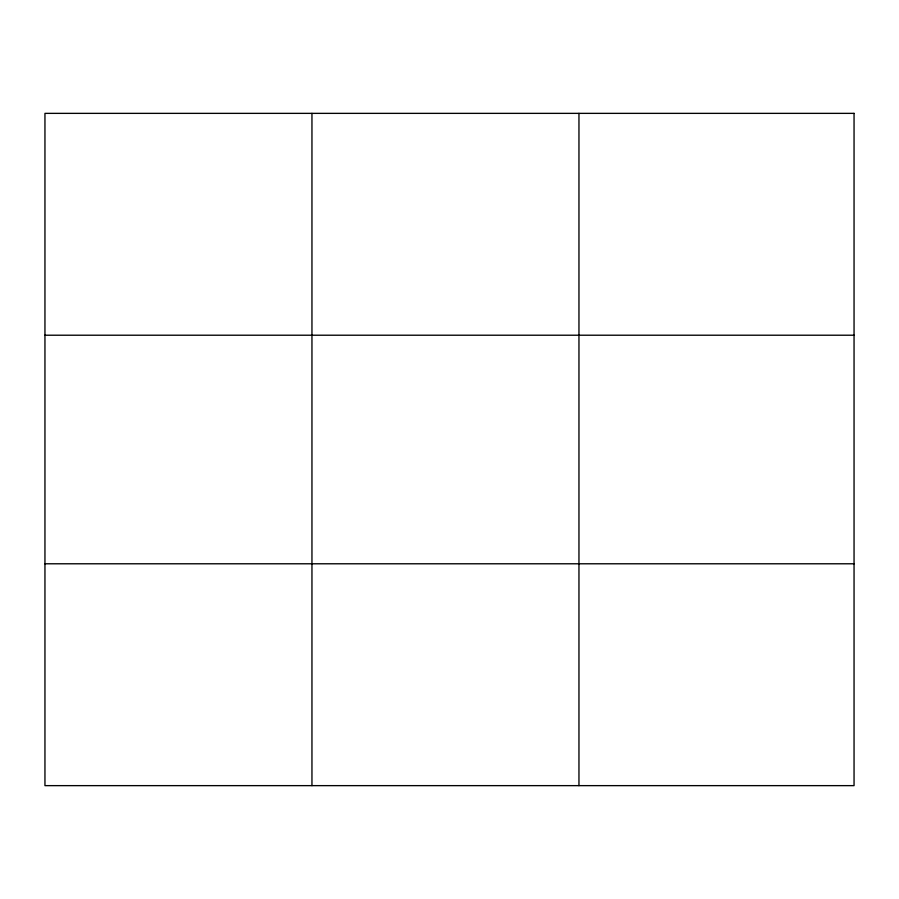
<?xml version="1.0" encoding="UTF-8"?>
<svg xmlns="http://www.w3.org/2000/svg" width="899" height="899" viewBox="0 0 899 899"><rect width="100%" height="100%" fill="white"/><g stroke="black" fill="none" stroke-linecap="round" stroke-linejoin="round"><path stroke-width="1.35" d="M311.953 113.364L311.953 785.636M578.956 113.364L578.956 785.636M44.95 335.215L854.05 335.215M44.95 563.785L854.05 563.785M854.05 113.364L854.05 785.636L44.95 785.636L44.95 113.364L854.05 113.364"/></g></svg>
